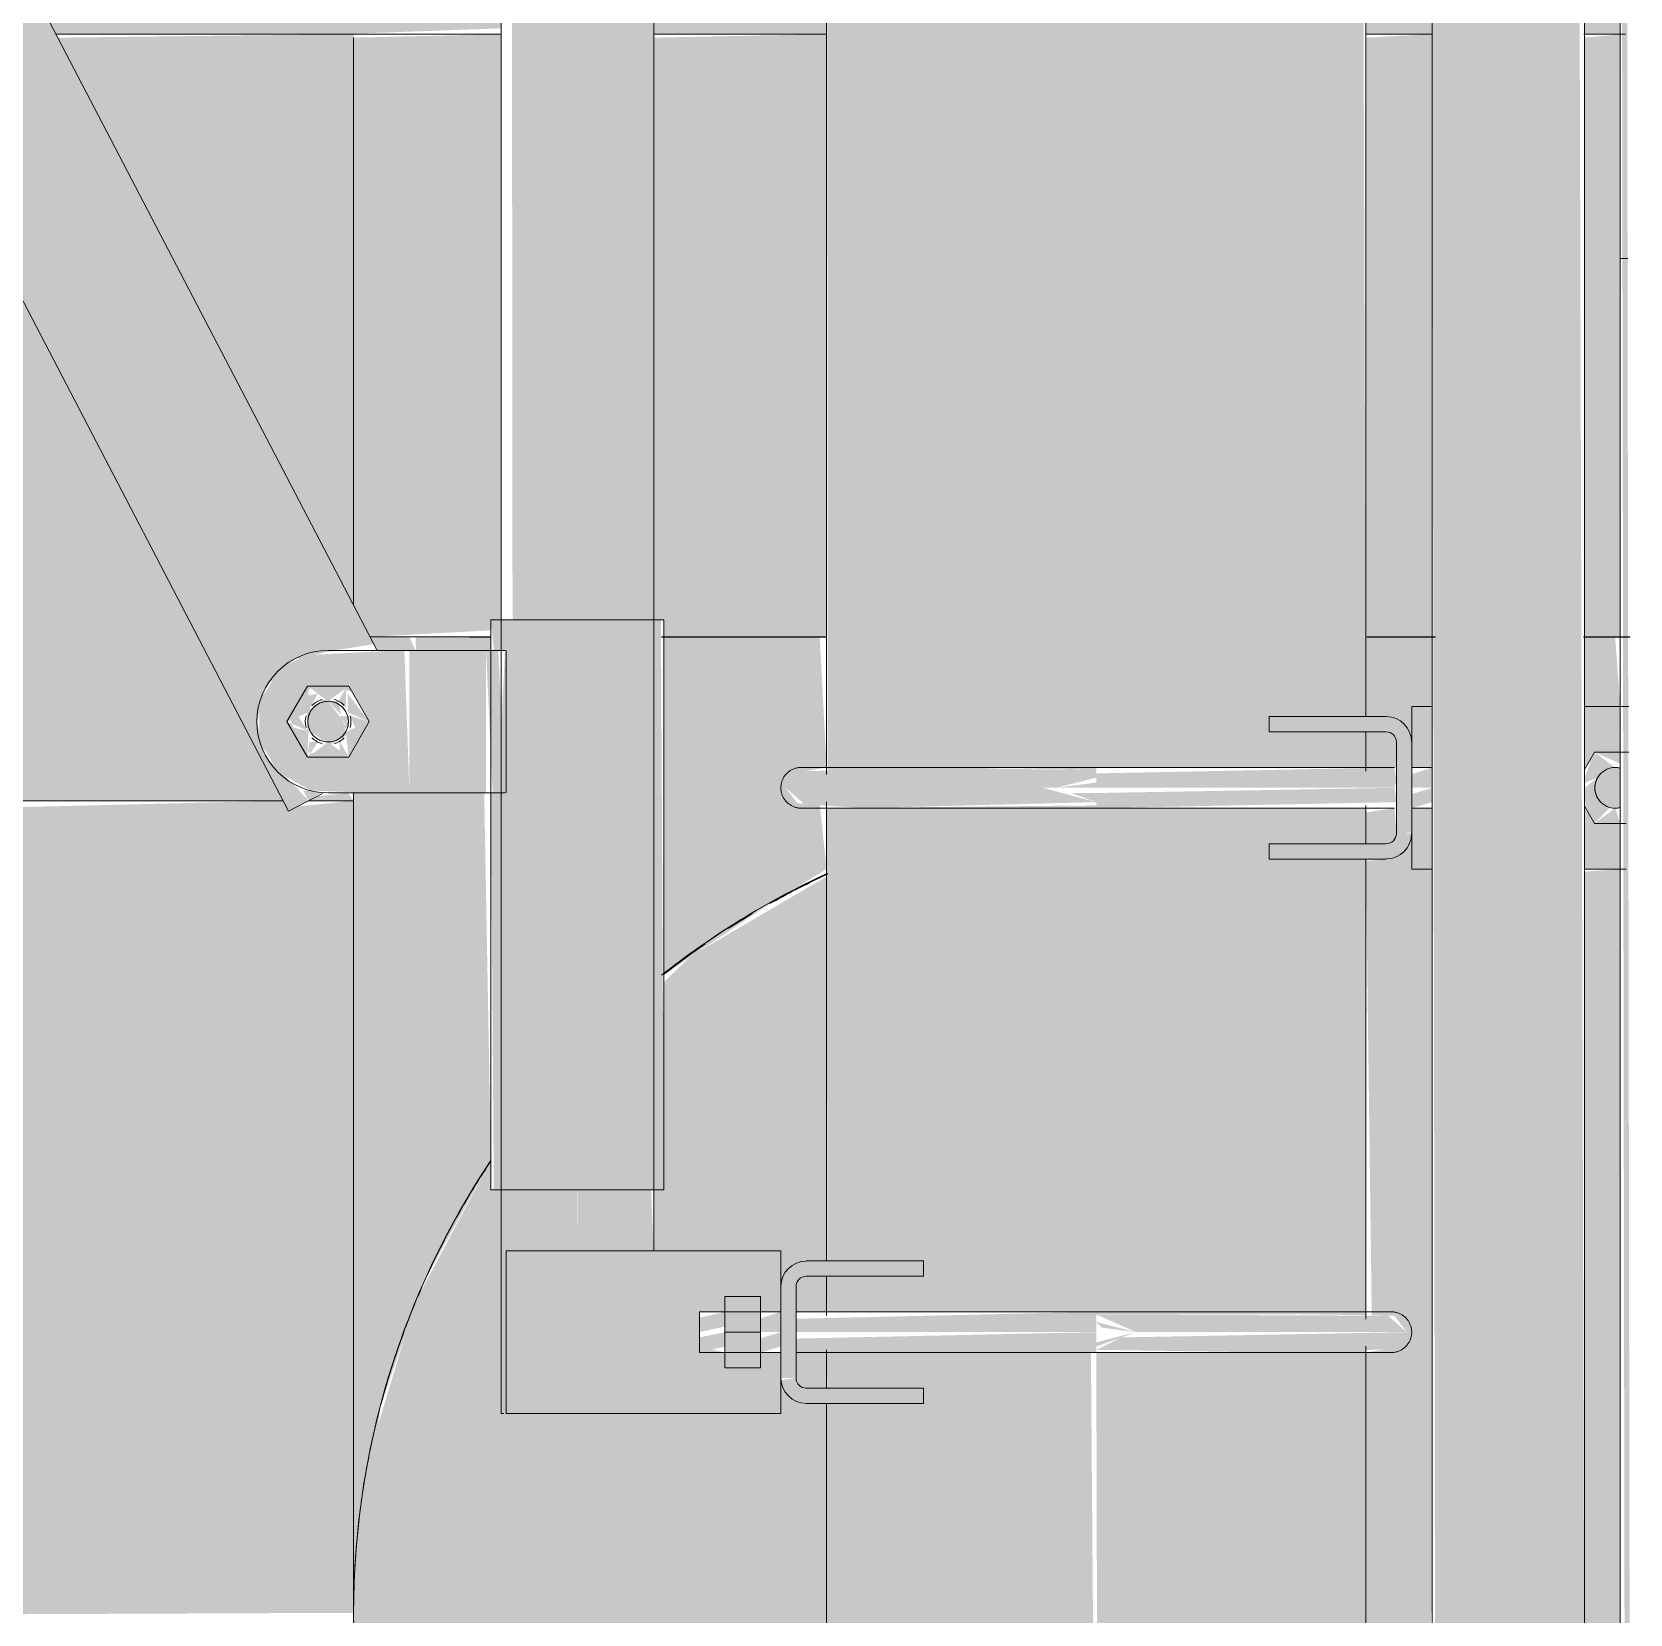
# Model space of a CAD drawing. Header units: inches. Extents: x -55396 to -733, y -290 to 853.
# Drawn here: x -25832.09 to -25812.46, y 125.54 to 144.97 of the extents above; entities that cross this region are included whole.
import ezdxf

# ---------------------------------------------------------------- set-up
doc = ezdxf.new("R2010")
doc.units = ezdxf.units.IN
doc.header["$MEASUREMENT"] = 0
for name, color, linetype, lineweight in [('I-WALL', 2, 'Continuous', 9), ('M-HVAC-DUCT', 70, 'Continuous', 9), ('M-HVAC-DUCT-ANNO', 70, 'Continuous', 9), ('Q-SPCQ', 91, 'Continuous', 9), ('S-BEAM', 12, 'Continuous', 9)]:
    doc.layers.add(name, color=color, linetype=linetype, lineweight=lineweight)

# ---------------------------------------------------------------- blocks, each defined once
blk = doc.blocks.new('Basketball_Backstop-Performance_Sports_Systems-3103-Ceiling_Hung - 27_-0_ to 27_-11 7_8_-V29-Section 13')
at = {"layer": 'Q-SPCQ'}
h = blk.add_hatch(color=256, dxfattribs=at)
h.paths.add_polyline_path([(-25828.938, 135.402), (-25828.694, 135.529), (-25828.89, 135.742), (-25829.21, 136.062), (-25829.328, 136.5), (-25829.21, 136.939), (-25828.855, 137.272), (-25828.38, 137.375), (-25827.891, 137.451), (-25906.14, 287.511), (-25906.17, 287.086), (-25906.413, 286.681), (-25906.845, 286.46), (-25907.251, 286.471), (-25907.667, 286.737), (-25907.86, 287.086), (-25907.971, 287.39), (-25908.083, 287.332), (-25828.968, 135.46)], flags=0)
h.paths.add_polyline_path([(-25828.694, 135.529), (-25828.531, 135.635), (-25828.76, 135.655), (-25828.707, 135.552)], flags=0)
h.paths.add_polyline_path([(-25828.453, 136.75), (-25828.211, 136.5), (-25828.261, 136.5), (-25828.448, 136.744)], flags=0)
h.paths.add_polyline_path([(-25828.417, 136.223), (-25828.231, 136.331), (-25828.328, 136.75), (-25828.526, 136.772), (-25828.71, 136.607), (-25828.71, 136.393), (-25828.424, 136.228)], flags=0)
h.paths.add_polyline_path([(-25828.517, 136.259), (-25828.652, 136.509), (-25828.517, 136.741), (-25828.254, 136.411), (-25828.453, 136.296)], flags=0)
h.paths.add_polyline_path([(-25907.265, 287.313), (-25907.015, 287.554), (-25907.015, 287.504), (-25907.259, 287.317)], flags=0)
h.paths.add_polyline_path([(-25907.015, 287.031), (-25906.816, 287.114), (-25906.739, 287.348), (-25906.846, 287.534), (-25907.265, 287.438), (-25907.287, 287.24), (-25907.123, 287.055), (-25907.088, 287.041)], flags=0)
h.paths.add_polyline_path([(-25906.951, 287.071), (-25907.214, 287.29), (-25906.936, 287.529), (-25906.816, 287.205), (-25906.942, 287.079)], flags=0)
h = blk.add_hatch(color=256, dxfattribs=at)
h.paths.add_polyline_path([(-25819.801, 116), (-25819.015, 116), (-25819.035, 119.783), (-25822.328, 119.75), (-25822.328, 116), (-25819.873, 116)], flags=0)
h.paths.add_polyline_path([(-25819.015, 120.217), (-25819.081, 128.75), (-25822.328, 128.75), (-25822.319, 128.312), (-25821.64, 128.312), (-25821.64, 128.125), (-25822.328, 128.125), (-25822.325, 120.204), (-25821.34, 120.233), (-25820.11, 120.242), (-25819.037, 120.217)], flags=0)
h.paths.add_polyline_path([(-25819.505, 120), (-25819.015, 120.125), (-25819.037, 120.207), (-25819.359, 120.065)], flags=0)
h.paths.add_polyline_path([(-25819.015, 119.823), (-25819.036, 119.938), (-25819.159, 119.875), (-25819.035, 119.83)], flags=0)
h.paths.add_polyline_path([(-25821.884, 129.25), (-25819.015, 129.25), (-25819.015, 135.471), (-25822.328, 135.438), (-25822.318, 129.875), (-25821.64, 129.875), (-25821.64, 129.687), (-25822.328, 129.687), (-25822.319, 129.25), (-25822.188, 129.25)], flags=0)
h.paths.add_polyline_path([(-25819.015, 135.904), (-25819.015, 152.543), (-25819.801, 152.543), (-25820.11, 161.788), (-25820.892, 161.753), (-25822.328, 161.75), (-25822.314, 135.891), (-25821.275, 135.925), (-25820.11, 135.929), (-25819.118, 135.906)], flags=0)
h.paths.add_polyline_path([(-25819.505, 135.687), (-25819.015, 135.812), (-25819.015, 135.904), (-25819.359, 135.752)], flags=0)
h.paths.add_polyline_path([(-25819.015, 135.511), (-25819.015, 135.623), (-25819.326, 135.623), (-25819.117, 135.547)], flags=0)
h.paths.add_polyline_path([(-25821.971, 162.187), (-25820.078, 162.248), (-25821.884, 224.125), (-25822.328, 224.125), (-25822.296, 162.203), (-25822.097, 162.193)], flags=0)
h.paths.add_polyline_path([(-25819.015, 187.186), (-25819.015, 224.75), (-25820.088, 224.75), (-25819.063, 188.847)], flags=0)
h.paths.add_polyline_path([(-25821.973, 224.312), (-25821.851, 224.312), (-25821.884, 224.75), (-25822.328, 224.75), (-25822.254, 224.312), (-25821.998, 224.312)], flags=0)
h.paths.add_polyline_path([(-25822.215, 225.25), (-25821.877, 225.25), (-25821.973, 225.687), (-25822.328, 225.687), (-25822.253, 225.25)], flags=0)
h.paths.add_polyline_path([(-25819.672, 225.25), (-25819.015, 225.25), (-25819.015, 281.375), (-25821.149, 281.375), (-25821.149, 280.937), (-25821.579, 280.918), (-25821.573, 276.734), (-25820.102, 225.25), (-25819.873, 225.25)], flags=0)
h.paths.add_polyline_path([(-25821.995, 225.875), (-25821.895, 225.875), (-25822.328, 241.022), (-25822.253, 225.875), (-25822.215, 225.875)], flags=0)
h = blk.add_hatch(color=256, dxfattribs=at)
h.paths.add_polyline_path([(-25815.703, 116), (-25815.703, 119.125), (-25816.39, 119.125), (-25816.39, 119.312), (-25815.703, 119.312), (-25815.703, 119.75), (-25819.015, 119.75), (-25819.015, 116), (-25815.816, 116)], flags=0)
h.paths.add_polyline_path([(-25816.147, 120.25), (-25815.703, 120.25), (-25815.703, 120.687), (-25816.39, 120.687), (-25816.39, 120.875), (-25815.703, 120.875), (-25815.703, 128.788), (-25817.107, 128.752), (-25819.015, 128.75), (-25818.993, 120.25), (-25816.659, 120.25)], flags=0)
h.paths.add_polyline_path([(-25819.015, 129.217), (-25816.524, 129.221), (-25815.703, 129.208), (-25815.703, 134.812), (-25816.39, 134.812), (-25816.39, 135), (-25815.703, 135), (-25815.703, 135.437), (-25819.015, 135.437), (-25819.015, 129.241)], flags=0)
h.paths.add_polyline_path([(-25818.525, 129), (-25819.015, 129.125), (-25818.948, 129.056)], flags=0)
h.paths.add_polyline_path([(-25819.015, 128.823), (-25818.525, 129), (-25819.015, 128.875)], flags=0)
h.paths.add_polyline_path([(-25818.158, 135.937), (-25815.703, 135.937), (-25815.703, 136.375), (-25816.39, 136.375), (-25816.39, 136.562), (-25815.703, 136.562), (-25815.785, 161.125), (-25816.39, 161.125), (-25816.39, 161.312), (-25815.703, 161.312), (-25815.784, 161.75), (-25818.289, 161.75), (-25818.282, 159.551), (-25818.307, 152.543), (-25819.015, 152.543), (-25819.015, 135.937), (-25818.912, 135.937)], flags=0)
h.paths.add_polyline_path([(-25816.147, 162.25), (-25815.703, 162.25), (-25815.784, 162.687), (-25816.39, 162.687), (-25816.39, 162.875), (-25815.703, 162.875), (-25815.741, 224.784), (-25817.107, 224.752), (-25819.015, 224.75), (-25819.015, 187.186), (-25818.282, 162.25), (-25816.39, 162.25)], flags=0)
h.paths.add_polyline_path([(-25819.015, 225.217), (-25816.325, 225.206), (-25815.703, 225.208), (-25815.703, 281.375), (-25819.015, 281.375), (-25819.015, 225.241)], flags=0)
h.paths.add_polyline_path([(-25818.525, 225), (-25819.015, 225.125), (-25819.015, 225.065)], flags=0)
h.paths.add_polyline_path([(-25819.015, 224.823), (-25818.525, 225), (-25819.015, 224.875)], flags=0)
h = blk.add_hatch(color=256, dxfattribs=at)
h.paths.add_polyline_path([(-25826.328, 128), (-25826.265, 128), (-25826.199, 130), (-25825.39, 130), (-25825.397, 130.75), (-25826.328, 130.75), (-25826.328, 130.256)], flags=0)
h.paths.add_polyline_path([(-25825.39, 137.75), (-25825.39, 224), (-25826.265, 224), (-25826.187, 137.75), (-25825.414, 137.75)], flags=0)
h = blk.add_hatch(color=256, dxfattribs=at)
h.paths.add_polyline_path([(-25825.39, 130), (-25824.453, 130), (-25824.485, 130.75), (-25825.39, 130.75), (-25825.39, 130.256)], flags=0)
h.paths.add_polyline_path([(-25825.39, 137.75), (-25824.453, 137.75), (-25824.487, 224), (-25825.39, 224), (-25825.39, 140.021)], flags=0)
h = blk.add_hatch(color=256, dxfattribs=at)
h.paths.add_polyline_path([(-25813.953, 123.063), (-25813.953, 147.188), (-25814.89, 147.188), (-25814.85, 123.063), (-25813.975, 123.063)], flags=0)
h.paths.add_polyline_path([(-25814.858, 164.313), (-25814.89, 164.313), (-25814.877, 161.993)], flags=0)
h.paths.add_polyline_path([(-25813.953, 160.188), (-25813.953, 164.313), (-25814.858, 164.313), (-25814.858, 160.188), (-25814.173, 160.188)], flags=0)
h = blk.add_hatch(color=256, dxfattribs=at)
h.paths.add_polyline_path([(-25813.953, 123.063), (-25813.015, 123.063), (-25813.082, 147.188), (-25813.953, 147.188), (-25813.953, 125.373)], flags=0)
h.paths.add_polyline_path([(-25813.953, 160.188), (-25813.015, 160.188), (-25813.047, 164.313), (-25813.953, 164.313), (-25813.953, 160.772)], flags=0)
for points in [[(-25812.453, 118.688), (-25812.515, 160.188), (-25812.578, 160.188), (-25812.515, 118.688), (-25812.485, 118.688)], [(-25825.39, 130.75), (-25825.39, 137.75), (-25826.453, 137.75), (-25826.417, 137.375), (-25826.28, 137.375), (-25826.362, 135.625), (-25826.453, 135.625), (-25826.417, 130.75), (-25825.665, 130.75)], [(-25825.39, 130.75), (-25824.328, 130.75), (-25824.364, 137.75), (-25825.39, 137.75), (-25825.39, 132.697)], [(-25827.581, 135.625), (-25827.453, 135.625), (-25827.516, 137.375), (-25827.581, 137.375)], [(-25826.512, 135.625), (-25826.512, 137.375), (-25827.453, 137.375), (-25827.453, 135.625)], [(-25826.362, 135.625), (-25826.28, 135.625), (-25826.362, 137.375), (-25826.512, 137.375), (-25826.431, 135.625)], [(-25812.578, 135.446), (-25812.578, 135.929), (-25812.705, 135.929), (-25812.857, 135.812), (-25812.857, 135.562), (-25812.705, 135.446)], [(-25821.886, 135.438), (-25819.015, 135.511), (-25819.672, 135.687), (-25822.831, 135.687), (-25822.601, 135.485), (-25821.939, 135.442)], [(-25823.89, 128), (-25822.89, 128), (-25822.89, 128.75), (-25823.14, 128.75), (-25823.14, 128.562), (-25823.578, 128.562), (-25823.578, 128.75), (-25823.89, 128.823), (-25823.89, 129.25), (-25823.578, 129.25), (-25823.578, 129.437), (-25823.14, 129.437), (-25823.14, 129.25), (-25822.89, 129.25), (-25822.89, 130), (-25826.265, 130), (-25826.265, 128), (-25823.992, 128)], [(-25823.578, 129), (-25823.14, 129), (-25823.14, 129.437), (-25823.578, 129.437)], [(-25815.352, 129), (-25815.199, 129), (-25815.429, 129.202), (-25819.015, 129.217), (-25818.525, 129), (-25815.429, 129)], [(-25823.14, 128.562), (-25823.14, 129), (-25823.578, 129), (-25823.578, 128.562)], [(-25816.145, 128.75), (-25815.352, 128.799), (-25815.199, 129), (-25818.705, 128.935), (-25819.015, 128.783), (-25816.908, 128.751)]]:
    blk.add_hatch(color=256, dxfattribs=at).paths.add_polyline_path(points, flags=0)
h = blk.add_hatch(color=256, dxfattribs=at)
h.paths.add_polyline_path([(-25827.581, 135.625), (-25827.581, 137.375), (-25828.749, 137.316), (-25829.071, 137.119), (-25829.298, 136.726), (-25829.298, 136.274), (-25829.071, 135.881), (-25828.669, 135.654), (-25827.948, 135.625)], flags=0)
h.paths.add_polyline_path([(-25828.705, 136.062), (-25828.578, 136.25), (-25828.684, 136.25), (-25828.692, 136.179)], flags=0)
h.paths.add_polyline_path([(-25827.948, 136.5), (-25828.181, 136.573), (-25828.121, 136.425)], flags=0)
h.paths.add_polyline_path([(-25828.2, 136.062), (-25828.309, 136.259), (-25828.312, 136.146), (-25828.236, 136.089)], flags=0)
h.paths.add_polyline_path([(-25828.453, 136.062), (-25828.747, 136.136), (-25828.93, 136.548), (-25828.65, 136.937), (-25828.163, 136.873), (-25827.948, 136.5), (-25828.236, 136.062), (-25828.4, 136.062)], flags=0)
h.paths.add_polyline_path([(-25828.71, 136.393), (-25828.815, 136.562), (-25828.958, 136.5), (-25828.765, 136.416)], flags=0)
h.paths.add_polyline_path([(-25828.674, 136.669), (-25828.58, 136.845), (-25828.692, 136.821), (-25828.679, 136.711)], flags=0)
h.paths.add_polyline_path([(-25828.231, 136.669), (-25828.236, 136.911), (-25828.328, 136.75), (-25828.236, 136.676)], flags=0)
h = blk.add_hatch(color=256, dxfattribs=at)
h.paths.add_polyline_path([(-25828.2, 136.062), (-25827.948, 136.5), (-25828.236, 136.375), (-25828.211, 136.159)], flags=0)
h.paths.add_polyline_path([(-25828.2, 136.062), (-25828.453, 136.25), (-25828.705, 136.062), (-25828.312, 136.062)], flags=0)
h.paths.add_polyline_path([(-25828.705, 136.062), (-25828.694, 136.386), (-25828.921, 136.435), (-25828.818, 136.259)], flags=0)
h.paths.add_polyline_path([(-25828.2, 136.937), (-25828.705, 136.937), (-25828.453, 136.75), (-25828.312, 136.854)], flags=0)
h.paths.add_polyline_path([(-25827.948, 136.5), (-25828.211, 136.841), (-25828.211, 136.614)], flags=0)
h.paths.add_polyline_path([(-25828.958, 136.5), (-25828.669, 136.625), (-25828.705, 136.937)], flags=0)
h = blk.add_hatch(color=256, dxfattribs=at)
h.paths.add_polyline_path([(-25828.211, 136.435), (-25828.211, 136.565), (-25828.312, 136.567)], flags=0)
h.paths.add_polyline_path([(-25828.517, 136.259), (-25828.211, 136.435), (-25828.517, 136.741), (-25828.694, 136.435)], flags=0)
h = blk.add_hatch(color=256, dxfattribs=at)
h.paths.add_polyline_path([(-25815.14, 134.687), (-25814.89, 134.687), (-25814.89, 135.437), (-25815.14, 135.437), (-25815.14, 135.125)], flags=0)
h.paths.add_polyline_path([(-25812.857, 135.562), (-25812.857, 135.812), (-25813.015, 135.687), (-25813.015, 135.631)], flags=0)
h.paths.add_polyline_path([(-25812.893, 135.25), (-25812.705, 135.446), (-25812.857, 135.562), (-25812.871, 135.437)], flags=0)
h.paths.add_polyline_path([(-25812.578, 134.687), (-25812.578, 135.25), (-25812.893, 135.25), (-25813.015, 135.437), (-25813.015, 134.687)], flags=0)
h.paths.add_polyline_path([(-25812.857, 135.812), (-25812.64, 135.937), (-25812.893, 136.125), (-25812.87, 135.929)], flags=0)
h.paths.add_polyline_path([(-25813.015, 135.913), (-25812.857, 136.125), (-25812.578, 136.125), (-25812.578, 136.687), (-25813.015, 136.687), (-25813.015, 135.937)], flags=0)
h.paths.add_polyline_path([(-25815.14, 135.937), (-25814.89, 135.937), (-25814.89, 136.687), (-25815.14, 136.687), (-25815.14, 136.125)], flags=0)
h = blk.add_hatch(color=256, dxfattribs=at)
h.paths.add_polyline_path([(-25815.453, 134.812), (-25815.453, 135), (-25816.39, 135), (-25816.39, 134.812)], flags=0)
h.paths.add_polyline_path([(-25815.328, 135.125), (-25815.14, 135.138), (-25815.14, 136.25), (-25815.328, 136.25), (-25815.328, 135.138)], flags=0)
h.paths.add_polyline_path([(-25815.453, 136.375), (-25815.453, 136.562), (-25816.39, 136.562), (-25816.39, 136.375)], flags=0)
h = blk.add_hatch(color=256, dxfattribs=at)
h.paths.add_polyline_path([(-25812.893, 135.25), (-25812.578, 135.25), (-25812.64, 135.437)], flags=0)
h.paths.add_polyline_path([(-25812.893, 135.25), (-25812.857, 135.562), (-25813.015, 135.631), (-25813.006, 135.446)], flags=0)
h.paths.add_polyline_path([(-25812.893, 136.125), (-25812.578, 135.984), (-25812.578, 136.125)], flags=0)
h.paths.add_polyline_path([(-25813.015, 135.744), (-25812.857, 135.812), (-25812.893, 136.125), (-25813.015, 135.812)], flags=0)
h = blk.add_hatch(color=256, dxfattribs=at)
h.paths.add_polyline_path([(-25819.015, 135.687), (-25819.015, 135.752), (-25819.505, 135.687)], flags=0)
h.paths.add_polyline_path([(-25819.505, 135.687), (-25819.015, 135.904), (-25821.123, 135.936), (-25822.678, 135.888), (-25822.831, 135.687), (-25819.672, 135.687)], flags=0)
h = blk.add_hatch(color=256, dxfattribs=at)
h.paths.add_polyline_path([(-25814.89, 135.687), (-25814.89, 135.937), (-25815.14, 135.854), (-25815.14, 135.687)], flags=0)
h.paths.add_polyline_path([(-25815.352, 135.687), (-25815.328, 135.767), (-25815.352, 135.937), (-25819.015, 135.864), (-25819.015, 135.687)], flags=0)
h = blk.add_hatch(color=256, dxfattribs=at)
h.paths.add_polyline_path([(-25819.015, 135.437), (-25815.328, 135.511), (-25815.352, 135.687), (-25819.015, 135.623), (-25819.015, 135.446)], flags=0)
h.paths.add_polyline_path([(-25815.14, 135.437), (-25814.89, 135.511), (-25814.89, 135.687), (-25815.14, 135.61), (-25815.14, 135.444)], flags=0)
h = blk.add_hatch(color=256, dxfattribs=at)
h.paths.add_polyline_path([(-25821.64, 128.125), (-25821.64, 128.312), (-25822.578, 128.312), (-25822.578, 128.125)], flags=0)
h.paths.add_polyline_path([(-25822.89, 128.437), (-25822.703, 128.437), (-25822.703, 129.562), (-25822.89, 129.562)], flags=0)
h.paths.add_polyline_path([(-25821.64, 129.687), (-25821.64, 129.875), (-25822.578, 129.875), (-25822.578, 129.687)], flags=0)
h = blk.add_hatch(color=256, dxfattribs=at)
h.paths.add_polyline_path([(-25822.89, 129), (-25822.89, 129.25), (-25823.14, 129.169), (-25823.14, 129)], flags=0)
h.paths.add_polyline_path([(-25823.89, 129), (-25823.578, 129.069), (-25823.578, 129.25), (-25823.89, 129.177), (-25823.89, 129.065)], flags=0)
h.paths.add_polyline_path([(-25819.015, 129), (-25819.015, 129.25), (-25822.703, 129.164), (-25822.703, 129), (-25819.672, 129)], flags=0)
h = blk.add_hatch(color=256, dxfattribs=at)
h.paths.add_polyline_path([(-25819.015, 128.75), (-25819.015, 129), (-25822.703, 128.921), (-25822.703, 128.75), (-25819.672, 128.75)], flags=0)
h.paths.add_polyline_path([(-25823.89, 128.75), (-25823.578, 128.823), (-25823.578, 129), (-25823.89, 128.935), (-25823.89, 128.759)], flags=0)
h.paths.add_polyline_path([(-25823.14, 128.75), (-25822.89, 128.823), (-25822.89, 129), (-25823.14, 128.926), (-25823.14, 128.757)], flags=0)
for p, q in [((-25827.851, 137.375), (-25906.14, 287.662)), ((-25908.083, 287.332), (-25828.938, 135.402)), ((-25826.328, 226), (-25826.328, 128)), ((-25824.453, 130), (-25824.453, 224)), ((-25814.89, 164.313), (-25814.89, 118.813)), ((-25822.328, 161.828), (-25822.328, 135.849)), ((-25815.703, 136.562), (-25815.703, 161.125)), ((-25812.578, 160.188), (-25812.578, 123.063)), ((-25813.015, 118.813), (-25813.015, 147.188)), ((-25812.485, 142.188), (-25812.578, 142.188)), ((-25826.453, 137.75), (-25826.453, 130.75)), ((-25826.453, 137.75), (-25825.39, 137.75)), ((-25825.39, 137.75), (-25824.328, 137.75)), ((-25824.328, 130.75), (-25824.328, 137.75)), ((-25828.453, 137.375), (-25827.581, 137.375)), ((-25827.581, 137.375), (-25827.453, 137.375)), ((-25827.453, 137.375), (-25826.512, 137.375)), ((-25826.512, 137.375), (-25826.276, 137.375)), ((-25826.265, 135.625), (-25826.265, 137.375)), ((-25828.705, 136.937), (-25828.958, 136.5)), ((-25828.2, 136.937), (-25828.705, 136.937)), ((-25827.948, 136.5), (-25828.2, 136.937)), ((-25815.14, 136.25), (-25815.14, 136.687)), ((-25815.14, 136.687), (-25814.89, 136.687)), ((-25813.015, 136.687), (-25812.471, 136.687)), ((-25828.958, 136.5), (-25828.705, 136.062)), ((-25828.2, 136.062), (-25827.948, 136.5)), ((-25816.89, 136.562), (-25816.89, 136.375)), ((-25816.775, 136.562), (-25816.89, 136.562)), ((-25816.89, 136.562), (-25816.39, 136.562)), ((-25816.89, 136.562), (-25816.89, 136.375)), ((-25816.383, 136.562), (-25816.504, 136.562)), ((-25815.453, 136.562), (-25816.39, 136.562)), ((-25816.39, 136.375), (-25816.89, 136.375)), ((-25816.89, 136.375), (-25816.775, 136.375)), ((-25816.504, 136.375), (-25816.383, 136.375)), ((-25816.39, 136.375), (-25815.453, 136.375)), ((-25815.703, 135.891), (-25815.703, 136.375)), ((-25815.328, 136.25), (-25815.328, 135.125)), ((-25815.14, 135.125), (-25815.14, 136.25)), ((-25812.893, 136.125), (-25813.015, 135.913)), ((-25812.471, 136.125), (-25812.893, 136.125)), ((-25828.705, 136.062), (-25828.2, 136.062)), ((-25815.352, 135.937), (-25819.015, 135.937)), ((-25814.89, 135.937), (-25815.14, 135.937)), ((-25828.522, 135.618), (-25828.938, 135.402)), ((-25827.581, 135.625), (-25828.453, 135.625)), ((-25827.453, 135.625), (-25827.581, 135.625)), ((-25826.512, 135.625), (-25827.453, 135.625)), ((-25826.276, 135.625), (-25826.512, 135.625)), ((-25822.328, 135.515), (-25822.328, 129.875)), ((-25819.015, 135.437), (-25815.352, 135.437)), ((-25815.703, 135), (-25815.703, 135.471)), ((-25815.14, 135.437), (-25814.89, 135.437)), ((-25813.015, 135.462), (-25812.893, 135.25)), ((-25815.14, 134.687), (-25815.14, 135.125)), ((-25812.893, 135.25), (-25812.503, 135.25)), ((-25816.89, 135), (-25816.89, 134.812)), ((-25816.775, 135), (-25816.89, 135)), ((-25816.89, 135), (-25816.39, 135)), ((-25816.89, 135), (-25816.89, 134.812)), ((-25816.383, 135), (-25816.504, 135)), ((-25816.39, 135), (-25815.453, 135)), ((-25816.39, 134.812), (-25816.89, 134.812)), ((-25816.89, 134.812), (-25816.775, 134.812)), ((-25816.504, 134.812), (-25816.383, 134.812)), ((-25815.453, 134.812), (-25816.39, 134.812)), ((-25815.703, 129.161), (-25815.703, 134.812)), ((-25815.14, 134.687), (-25814.89, 134.687)), ((-25813.015, 134.687), (-25812.504, 134.687)), ((-25825.39, 130.75), (-25826.453, 130.75)), ((-25824.328, 130.75), (-25825.39, 130.75)), ((-25826.265, 128), (-25826.265, 130)), ((-25826.265, 130), (-25822.89, 130)), ((-25822.89, 130), (-25822.89, 129.562)), ((-25821.64, 129.875), (-25822.578, 129.875)), ((-25821.527, 129.875), (-25821.648, 129.875)), ((-25821.64, 129.875), (-25821.14, 129.875)), ((-25821.14, 129.875), (-25821.256, 129.875)), ((-25821.14, 129.687), (-25821.14, 129.875)), ((-25821.14, 129.687), (-25821.14, 129.875)), ((-25822.578, 129.687), (-25821.64, 129.687)), ((-25822.328, 129.687), (-25822.328, 129.204)), ((-25821.648, 129.687), (-25821.527, 129.687)), ((-25821.14, 129.687), (-25821.64, 129.687)), ((-25821.256, 129.687), (-25821.14, 129.687)), ((-25823.578, 129), (-25823.578, 129.437)), ((-25823.578, 129.437), (-25823.14, 129.437)), ((-25823.14, 129.437), (-25823.14, 129)), ((-25822.89, 129.562), (-25822.89, 128.437)), ((-25822.703, 128.437), (-25822.703, 129.562)), ((-25822.89, 129.25), (-25823.89, 129.25)), ((-25823.89, 129), (-25823.89, 129.25)), ((-25819.015, 129.25), (-25822.703, 129.25)), ((-25823.89, 128.75), (-25823.89, 129)), ((-25823.578, 128.562), (-25823.578, 129)), ((-25823.14, 129), (-25823.578, 129)), ((-25823.14, 129), (-25823.14, 128.562)), ((-25815.703, 120.875), (-25815.703, 128.828)), ((-25823.89, 128.75), (-25822.89, 128.75)), ((-25822.703, 128.75), (-25819.015, 128.75)), ((-25822.328, 128.783), (-25822.328, 128.312)), ((-25823.578, 128.562), (-25823.14, 128.562)), ((-25822.89, 128.437), (-25822.89, 128)), ((-25822.578, 128.312), (-25821.64, 128.312)), ((-25821.527, 128.312), (-25821.648, 128.312)), ((-25821.64, 128.312), (-25821.14, 128.312)), ((-25821.14, 128.312), (-25821.256, 128.312)), ((-25821.14, 128.125), (-25821.14, 128.312)), ((-25821.14, 128.125), (-25821.14, 128.312)), ((-25821.64, 128.125), (-25822.578, 128.125)), ((-25822.328, 128.125), (-25822.328, 120.161)), ((-25821.648, 128.125), (-25821.527, 128.125)), ((-25821.14, 128.125), (-25821.64, 128.125)), ((-25821.256, 128.125), (-25821.14, 128.125)), ((-25826.296, 128), (-25826.328, 128)), ((-25822.89, 128), (-25826.265, 128))]:
    blk.add_line(p, q, dxfattribs=at)
at = {"layer": 'Q-SPCQ', "flags": 128}
for points in [[(-25822.89, 135.687), (-25822.89, 135.697), (-25822.889, 135.707), (-25822.888, 135.717), (-25822.887, 135.727), (-25822.885, 135.737), (-25822.883, 135.747), (-25822.88, 135.757), (-25822.878, 135.766), (-25822.874, 135.776), (-25822.87, 135.785), (-25822.866, 135.794), (-25822.862, 135.803), (-25822.857, 135.812), (-25822.852, 135.82), (-25822.847, 135.829), (-25822.841, 135.837), (-25822.835, 135.845), (-25822.828, 135.852), (-25822.821, 135.86), (-25822.814, 135.867), (-25822.807, 135.874), (-25822.8, 135.88), (-25822.792, 135.886), (-25822.784, 135.892), (-25822.775, 135.898), (-25822.767, 135.903), (-25822.758, 135.908), (-25822.749, 135.913), (-25822.74, 135.917), (-25822.731, 135.921), (-25822.721, 135.924), (-25822.712, 135.927), (-25822.702, 135.93), (-25822.693, 135.932), (-25822.683, 135.934), (-25822.673, 135.935), (-25822.663, 135.936), (-25822.653, 135.937), (-25822.643, 135.937), (-25822.64, 135.937)], [(-25819.015, 135.937), (-25819.16, 135.937), (-25819.305, 135.937), (-25819.449, 135.937), (-25819.593, 135.937), (-25819.735, 135.937), (-25819.877, 135.937), (-25820.017, 135.937), (-25820.156, 135.937), (-25820.292, 135.937), (-25820.427, 135.937), (-25820.559, 135.937), (-25820.689, 135.937), (-25820.816, 135.937), (-25820.941, 135.937), (-25821.062, 135.937), (-25821.18, 135.937), (-25821.295, 135.937), (-25821.405, 135.937), (-25821.513, 135.937), (-25821.616, 135.937), (-25821.715, 135.937), (-25821.809, 135.937), (-25821.899, 135.937), (-25821.985, 135.937), (-25822.066, 135.937), (-25822.141, 135.937), (-25822.212, 135.937), (-25822.278, 135.937), (-25822.339, 135.937), (-25822.394, 135.937), (-25822.444, 135.937), (-25822.488, 135.937), (-25822.527, 135.937), (-25822.56, 135.937), (-25822.587, 135.937), (-25822.609, 135.937), (-25822.625, 135.937), (-25822.636, 135.937), (-25822.64, 135.937), (-25822.64, 135.937)], [(-25822.64, 135.937), (-25822.637, 135.937), (-25822.629, 135.937), (-25822.614, 135.937), (-25822.594, 135.937), (-25822.568, 135.937), (-25822.536, 135.937), (-25822.499, 135.937), (-25822.456, 135.937), (-25822.408, 135.937), (-25822.354, 135.937)], [(-25822.64, 135.437), (-25822.65, 135.438), (-25822.66, 135.438), (-25822.67, 135.439), (-25822.68, 135.441), (-25822.69, 135.442), (-25822.7, 135.445), (-25822.709, 135.447), (-25822.719, 135.45), (-25822.728, 135.454), (-25822.738, 135.457), (-25822.747, 135.461), (-25822.756, 135.466), (-25822.764, 135.471), (-25822.773, 135.476), (-25822.781, 135.481), (-25822.79, 135.487), (-25822.797, 135.493), (-25822.805, 135.5), (-25822.812, 135.506), (-25822.82, 135.513), (-25822.826, 135.521), (-25822.833, 135.528), (-25822.839, 135.536), (-25822.845, 135.544), (-25822.851, 135.552), (-25822.856, 135.561), (-25822.861, 135.57), (-25822.865, 135.579), (-25822.869, 135.588), (-25822.873, 135.597), (-25822.877, 135.606), (-25822.88, 135.616), (-25822.882, 135.625), (-25822.885, 135.635), (-25822.887, 135.645), (-25822.888, 135.655), (-25822.889, 135.665), (-25822.89, 135.675), (-25822.89, 135.685), (-25822.89, 135.687)], [(-25822.339, 135.437), (-25822.394, 135.437), (-25822.444, 135.437), (-25822.488, 135.437), (-25822.527, 135.437), (-25822.56, 135.437), (-25822.587, 135.437), (-25822.609, 135.437), (-25822.625, 135.437), (-25822.636, 135.437), (-25822.64, 135.437), (-25822.64, 135.437)], [(-25822.64, 135.437), (-25822.637, 135.437), (-25822.629, 135.437), (-25822.614, 135.437), (-25822.594, 135.437), (-25822.568, 135.437), (-25822.536, 135.437), (-25822.499, 135.437), (-25822.456, 135.437), (-25822.408, 135.437), (-25822.354, 135.437), (-25822.295, 135.437), (-25822.231, 135.437), (-25822.161, 135.437), (-25822.087, 135.437), (-25822.007, 135.437), (-25821.923, 135.437), (-25821.834, 135.437), (-25821.741, 135.437), (-25821.643, 135.437), (-25821.541, 135.437), (-25821.435, 135.437), (-25821.325, 135.437), (-25821.211, 135.437), (-25821.094, 135.437), (-25820.974, 135.437), (-25820.85, 135.437), (-25820.724, 135.437), (-25820.595, 135.437), (-25820.463, 135.437), (-25820.329, 135.437), (-25820.193, 135.437), (-25820.055, 135.437), (-25819.915, 135.437), (-25819.774, 135.437), (-25819.631, 135.437), (-25819.488, 135.437), (-25819.344, 135.437), (-25819.199, 135.437), (-25819.054, 135.437), (-25819.015, 135.437)], [(-25815.39, 129.25), (-25815.393, 129.25), (-25815.402, 129.25), (-25815.416, 129.25), (-25815.437, 129.25), (-25815.462, 129.25), (-25815.494, 129.25), (-25815.531, 129.25), (-25815.574, 129.25), (-25815.623, 129.25), (-25815.676, 129.25), (-25815.736, 129.25), (-25815.8, 129.25), (-25815.869, 129.25), (-25815.944, 129.25), (-25816.023, 129.25), (-25816.108, 129.25), (-25816.197, 129.25), (-25816.29, 129.25), (-25816.388, 129.25), (-25816.49, 129.25), (-25816.596, 129.25), (-25816.706, 129.25), (-25816.819, 129.25), (-25816.936, 129.25), (-25817.057, 129.25), (-25817.18, 129.25), (-25817.307, 129.25), (-25817.436, 129.25), (-25817.568, 129.25), (-25817.702, 129.25), (-25817.838, 129.25), (-25817.976, 129.25), (-25818.116, 129.25), (-25818.257, 129.25), (-25818.399, 129.25), (-25818.542, 129.25), (-25818.687, 129.25), (-25818.831, 129.25), (-25818.976, 129.25), (-25819.015, 129.25)], [(-25815.692, 129.25), (-25815.637, 129.25), (-25815.587, 129.25), (-25815.542, 129.25), (-25815.504, 129.25), (-25815.47, 129.25), (-25815.443, 129.25), (-25815.421, 129.25), (-25815.405, 129.25), (-25815.395, 129.25), (-25815.39, 129.25), (-25815.39, 129.25)], [(-25815.39, 129.25), (-25815.38, 129.25), (-25815.37, 129.249), (-25815.36, 129.248), (-25815.35, 129.247), (-25815.341, 129.245), (-25815.331, 129.243), (-25815.321, 129.24), (-25815.312, 129.237), (-25815.302, 129.234), (-25815.293, 129.23), (-25815.284, 129.226), (-25815.275, 129.222), (-25815.266, 129.217), (-25815.257, 129.212), (-25815.249, 129.206), (-25815.241, 129.201), (-25815.233, 129.194), (-25815.225, 129.188), (-25815.218, 129.181), (-25815.211, 129.174), (-25815.204, 129.167), (-25815.198, 129.159), (-25815.191, 129.151), (-25815.185, 129.143), (-25815.18, 129.135), (-25815.175, 129.127), (-25815.17, 129.118), (-25815.165, 129.109), (-25815.161, 129.1), (-25815.157, 129.091), (-25815.154, 129.081), (-25815.151, 129.072), (-25815.148, 129.062), (-25815.146, 129.052), (-25815.144, 129.042), (-25815.142, 129.033), (-25815.141, 129.023), (-25815.141, 129.013), (-25815.14, 129.003), (-25815.14, 129)], [(-25815.14, 129), (-25815.14, 128.99), (-25815.141, 128.98), (-25815.142, 128.97), (-25815.143, 128.96), (-25815.145, 128.95), (-25815.147, 128.941), (-25815.15, 128.931), (-25815.153, 128.921), (-25815.156, 128.912), (-25815.16, 128.903), (-25815.164, 128.894), (-25815.168, 128.885), (-25815.173, 128.876), (-25815.178, 128.867), (-25815.184, 128.859), (-25815.19, 128.851), (-25815.196, 128.843), (-25815.202, 128.835), (-25815.209, 128.828), (-25815.216, 128.821), (-25815.223, 128.814), (-25815.231, 128.807), (-25815.239, 128.801), (-25815.247, 128.795), (-25815.255, 128.79), (-25815.264, 128.784), (-25815.272, 128.78), (-25815.281, 128.775), (-25815.29, 128.771), (-25815.3, 128.767), (-25815.309, 128.764), (-25815.319, 128.76), (-25815.328, 128.758), (-25815.338, 128.756), (-25815.348, 128.754), (-25815.358, 128.752), (-25815.368, 128.751), (-25815.378, 128.75), (-25815.388, 128.75), (-25815.39, 128.75)], [(-25819.015, 128.75), (-25818.87, 128.75), (-25818.726, 128.75), (-25818.581, 128.75), (-25818.438, 128.75), (-25818.295, 128.75), (-25818.154, 128.75), (-25818.013, 128.75), (-25817.875, 128.75), (-25817.738, 128.75), (-25817.604, 128.75), (-25817.471, 128.75), (-25817.341, 128.75), (-25817.214, 128.75), (-25817.09, 128.75), (-25816.968, 128.75), (-25816.85, 128.75), (-25816.736, 128.75), (-25816.625, 128.75), (-25816.518, 128.75), (-25816.415, 128.75), (-25816.316, 128.75), (-25816.221, 128.75), (-25816.131, 128.75), (-25816.046, 128.75), (-25815.965, 128.75), (-25815.889, 128.75), (-25815.818, 128.75), (-25815.752, 128.75), (-25815.692, 128.75), (-25815.637, 128.75), (-25815.587, 128.75), (-25815.542, 128.75), (-25815.504, 128.75), (-25815.47, 128.75), (-25815.443, 128.75), (-25815.421, 128.75), (-25815.405, 128.75), (-25815.395, 128.75), (-25815.39, 128.75), (-25815.39, 128.75)], [(-25815.39, 128.75), (-25815.393, 128.75), (-25815.402, 128.75), (-25815.416, 128.75), (-25815.437, 128.75), (-25815.462, 128.75), (-25815.494, 128.75), (-25815.531, 128.75), (-25815.574, 128.75), (-25815.623, 128.75), (-25815.676, 128.75)]]:
    blk.add_lwpolyline(points, dxfattribs=at)
at = {"layer": 'Q-SPCQ'}
for centre, radius, start, end in [((-25828.453, 136.5), 0.875, 90, 270), ((-25828.453, 136.5), 0.25, 90, 270), ((-25828.453, 136.5), 0.25, 120, 195), ((-25828.453, 136.5), 0.281, 105, 135), ((-25828.453, 136.5), 0.25, 90, 105), ((-25828.453, 136.5), 0.25, 270, 90), ((-25828.453, 136.5), 0.25, 30, 75), ((-25828.453, 136.5), 0.281, 60, 75), ((-25828.453, 136.5), 0.281, 45, 59.9892), ((-25828.453, 136.5), 0.281, 165, 195), ((-25828.453, 136.5), 0.25, 345, 15), ((-25828.453, 136.5), 0.281, 345, 15), ((-25815.453, 136.25), 0.312, 0, 90), ((-25828.453, 136.5), 0.281, 225, 255), ((-25828.453, 136.5), 0.25, 270, 330), ((-25828.453, 136.5), 0.281, 300.0108, 315), ((-25815.453, 136.25), 0.125, 0, 90), ((-25828.453, 136.5), 0.25, 255, 270), ((-25828.453, 136.5), 0.281, 285, 300), ((-25812.64, 135.687), 0.25, 75, 180), ((-25812.64, 135.687), 0.25, 75, 105), ((-25812.64, 135.687), 0.25, 150, 180), ((-25812.64, 135.687), 0.25, 180, 285), ((-25812.64, 135.687), 0.25, 180, 210), ((-25812.64, 135.687), 0.25, 255, 285), ((-25815.453, 135.125), 0.312, 270, 0), ((-25815.453, 135.125), 0.125, 270, 0), ((-25822.578, 129.562), 0.312, 90, 180), ((-25822.578, 129.562), 0.125, 90, 180), ((-25822.578, 128.437), 0.312, 180, 270), ((-25822.578, 128.437), 0.125, 180, 270)]:
    blk.add_arc(centre, radius, start, end, dxfattribs=at)
blk = doc.blocks.new('Round Elbow - 1_5 D-928390-Section 13')
at = {"layer": 'M-HVAC-DUCT'}
h = blk.add_hatch(color=256, dxfattribs=at)
h.paths.add_polyline_path([(-25788.14, 125.551), (-25788.14, 135.55), (-25805.39, 135.534), (-25805.39, 125.552), (-25792.321, 125.551)], flags=0)
h.paths.add_polyline_path([(-25828.14, 125.552), (-25822.328, 125.552), (-25822.328, 128.125), (-25822.578, 128.125), (-25822.578, 128.312), (-25822.328, 128.312), (-25822.328, 128.75), (-25822.703, 128.75), (-25822.703, 128.437), (-25822.89, 128.408), (-25822.89, 128), (-25826.328, 128), (-25826.328, 130.75), (-25826.453, 130.75), (-25826.455, 131.107), (-25827.379, 129.379), (-25827.948, 127.503)], flags=0)
h.paths.add_polyline_path([(-25807.64, 125.552), (-25807.64, 135.551), (-25811.078, 135.506), (-25811.032, 125.552), (-25808.14, 125.552)], flags=0)
h.paths.add_polyline_path([(-25812.578, 125.552), (-25812.578, 134.687), (-25813.015, 134.658), (-25813.015, 125.552)], flags=0)
h.paths.add_polyline_path([(-25814.89, 125.552), (-25814.89, 134.687), (-25815.14, 134.687), (-25815.14, 135.125), (-25815.328, 135.138), (-25815.352, 135.437), (-25815.703, 135.385), (-25815.703, 135), (-25815.453, 135), (-25815.453, 134.812), (-25815.703, 134.787), (-25815.631, 129.208), (-25815.352, 129.2), (-25815.199, 129), (-25815.429, 128.797), (-25815.703, 128.75), (-25815.703, 125.552), (-25814.905, 125.552)], flags=0)
h.paths.add_polyline_path([(-25822.703, 129.25), (-25822.328, 129.25), (-25822.328, 129.687), (-25822.578, 129.687), (-25822.578, 129.875), (-25822.328, 129.875), (-25822.328, 134.597), (-25823.992, 133.623), (-25824.328, 133.3), (-25824.384, 130.75), (-25824.453, 130.75), (-25824.453, 130), (-25822.89, 130), (-25822.89, 129.562), (-25822.703, 129.562)], flags=0)
h = blk.add_hatch(color=256, dxfattribs=at)
h.paths.add_polyline_path([(-25796.936, 115.551), (-25798.745, 118.505), (-25799.408, 119.696), (-25799.692, 119.742), (-25799.832, 119.812), (-25800.14, 119.812), (-25800.14, 117.812), (-25802.313, 115.551), (-25796.949, 115.551)], flags=0)
h.paths.add_polyline_path([(-25818.141, 115.551), (-25807.89, 115.608), (-25807.89, 117.353), (-25811.032, 118.688), (-25812.578, 118.688), (-25812.578, 118.813), (-25815.14, 118.813), (-25815.14, 119.437), (-25815.328, 119.437), (-25815.352, 119.75), (-25815.703, 119.75), (-25815.703, 119.312), (-25815.453, 119.312), (-25815.453, 119.125), (-25815.703, 119.125), (-25815.703, 116), (-25820.671, 115.919), (-25819.672, 115.705), (-25818.144, 115.551)], flags=0)
h.paths.add_polyline_path([(-25822.328, 116.509), (-25822.399, 119.794), (-25822.678, 119.799), (-25822.785, 120.06), (-25822.601, 120.202), (-25822.328, 120.25), (-25822.328, 125.552), (-25828.14, 125.552), (-25827.948, 123.601), (-25827.245, 121.473), (-25826.455, 119.996), (-25825.212, 118.481), (-25823.697, 117.237), (-25822.344, 116.518)], flags=0)
h.paths.add_polyline_path([(-25815.328, 120.25), (-25815.262, 120.562), (-25815.14, 120.562), (-25815.14, 122.563), (-25815.01, 122.634), (-25814.905, 123.063), (-25814.89, 123.114), (-25814.905, 125.552), (-25815.703, 125.552), (-25815.64, 120.875), (-25815.453, 120.875), (-25815.453, 120.687), (-25815.703, 120.687), (-25815.703, 120.25), (-25815.352, 120.25)], flags=0)
h.paths.add_polyline_path([(-25791.911, 120.27), (-25788.141, 120.31), (-25788.14, 125.551), (-25805.39, 125.552), (-25805.39, 120.312), (-25791.941, 120.271)], flags=0)
h.paths.add_polyline_path([(-25807.89, 120.384), (-25807.89, 122), (-25807.64, 122), (-25807.64, 125.552), (-25811.078, 125.552), (-25811.032, 121.688), (-25810.759, 121.688), (-25808.123, 120.49)], flags=0)
h.paths.add_polyline_path([(-25812.89, 122.688), (-25812.887, 123.063), (-25812.578, 123.063), (-25812.578, 125.552), (-25813.015, 125.552), (-25812.95, 123.063), (-25812.926, 123.053), (-25812.914, 122.932)], flags=0)
at = {"layer": 'M-HVAC-DUCT', "flags": 128}
for points in [[(-25824.328, 133.405), (-25824.198, 133.508), (-25823.875, 133.743), (-25823.543, 133.966), (-25823.202, 134.176), (-25822.853, 134.371), (-25822.496, 134.552), (-25822.315, 134.636)], [(-25828.14, 125.552), (-25828.132, 125.952), (-25828.108, 126.351), (-25828.068, 126.749), (-25828.012, 127.145), (-25827.941, 127.539), (-25827.853, 127.929), (-25827.751, 128.315), (-25827.632, 128.697), (-25827.499, 129.075), (-25827.351, 129.446), (-25827.187, 129.811), (-25827.01, 130.17), (-25826.818, 130.521), (-25826.612, 130.864), (-25826.451, 131.11)], [(-25828.14, 125.444), (-25828.14, 125.552)]]:
    blk.add_lwpolyline(points, dxfattribs=at)
at = {"layer": 'M-HVAC-DUCT'}
for start, end in [(114.7644, 128.4405), (146.2457, 179.9957), (179.9957, 245.1555)]:
    blk.add_arc((-25818.14, 125.551), 10, start, end, dxfattribs=at)
blk = doc.blocks.new('Round Elbow - 1_5 D-928679-Section 13')
at = {"layer": 'M-HVAC-DUCT'}
blk.add_hatch(color=256, dxfattribs=at).paths.add_polyline_path([(-25832.995, 125.532), (-25828.14, 125.552), (-25828.14, 135.529), (-25828.83, 135.458), (-25828.968, 135.46), (-25829.004, 135.529), (-25832.357, 135.447), (-25832.422, 128.815), (-25832.617, 126.904), (-25832.824, 126.172)], flags=0)
at = {"layer": 'M-HVAC-DUCT', "flags": 128}
for points in [[(-25832.357, 135.529), (-25832.204, 135.529), (-25831.2, 135.529), (-25830.224, 135.529), (-25829.276, 135.529), (-25829.004, 135.529)], [(-25828.694, 135.529), (-25828.358, 135.529), (-25828.14, 135.529)]]:
    blk.add_lwpolyline(points, dxfattribs=at)
blk = doc.blocks.new('Round Tee - Standard-928740-Section 13')
at = {"layer": 'M-HVAC-DUCT'}
h = blk.add_hatch(color=256, dxfattribs=at)
h.paths.add_polyline_path([(-25828.14, 125.552), (-25827.808, 128.099), (-25827.276, 129.618), (-25826.453, 131.111), (-25826.535, 135.625), (-25828.14, 135.625), (-25828.14, 126.86)], flags=0)
h.paths.add_polyline_path([(-25824.328, 133.392), (-25823.023, 134.264), (-25822.328, 134.69), (-25822.413, 135.481), (-25822.686, 135.496), (-25822.831, 135.687), (-25822.598, 135.89), (-25822.328, 135.937), (-25822.413, 137.539), (-25824.328, 137.539), (-25824.328, 133.52)], flags=0)
h.paths.add_polyline_path([(-25827.691, 137.375), (-25827.379, 137.375), (-25827.453, 137.54), (-25827.937, 137.54), (-25827.851, 137.375)], flags=0)
h.paths.add_polyline_path([(-25827.365, 137.375), (-25826.454, 137.375), (-25826.455, 137.539), (-25827.379, 137.54), (-25827.373, 137.375)], flags=0)
h.paths.add_polyline_path([(-25826.454, 137.375), (-25826.453, 137.375), (-25826.455, 137.539)], flags=0)
h = blk.add_hatch(color=256, dxfattribs=at)
h.paths.add_polyline_path([(-25808.274, 135.551), (-25808.14, 135.637), (-25808.14, 137.541), (-25809.826, 137.542), (-25809.826, 137.539), (-25811.078, 137.494), (-25811.032, 135.551), (-25808.331, 135.551)], flags=0)
h.paths.add_polyline_path([(-25815.328, 135.937), (-25815.251, 136.25), (-25815.14, 136.25), (-25815.055, 136.687), (-25814.89, 136.687), (-25814.89, 137.539), (-25815.703, 137.539), (-25815.703, 136.562), (-25815.453, 136.562), (-25815.453, 136.375), (-25815.703, 136.375), (-25815.703, 135.937), (-25815.352, 135.937)], flags=0)
h.paths.add_polyline_path([(-25812.667, 136.687), (-25812.578, 136.687), (-25812.64, 137.539), (-25813.015, 137.539), (-25813.015, 136.687), (-25812.691, 136.687)], flags=0)
for p, q in [((-25828.14, 135.625), (-25828.14, 125.541)), ((-25828.14, 125.543), (-25828.14, 125.539))]:
    blk.add_line(p, q, dxfattribs=at)
for start_param, end_param in [(2.552544, 2.941854), (2.002787, 2.241848), (1.23513, 1.323516), (0.966958, 1.034291)]:
    blk.add_ellipse((-25818.14, 137.541), major_axis=(10, 0), ratio=0.000149, start_param=start_param, end_param=end_param, dxfattribs=at)
for points, knots in [([(-25823.027, 134.267), (-25822.888, 134.345), (-25822.654, 134.468), (-25822.413, 134.584), (-25822.318, 134.629)], [0.72215351, 0.72215351, 0.72215351, 0.72215351, 0.75, 0.76787991, 0.76787991, 0.76787991, 0.76787991]), ([(-25827.233, 129.703), (-25827.1, 129.993), (-25826.871, 130.436), (-25826.605, 130.869), (-25826.507, 131.019)], [0.3130917, 0.3130917, 0.3130917, 0.3130917, 0.3809524, 0.4177818, 0.4177818, 0.4177818, 0.4177818]), ([(-25827.905, 127.697), (-25827.875, 127.831), (-25827.74, 128.388), (-25827.556, 128.938), (-25827.387, 129.349)], [0.1603414, 0.1603414, 0.1603414, 0.1603414, 0.1904762, 0.2857143, 0.2857143, 0.2857143, 0.2857143])]:
    blk.add_open_spline(points, degree=3, knots=knots, dxfattribs=at)
for points in [[(-25822.318, 134.625), (-25822.55, 134.518), (-25822.776, 134.403), (-25822.994, 134.282)], [(-25823.549, 133.953), (-25823.447, 134.018), (-25823.344, 134.082), (-25823.238, 134.145)], [(-25823.266, 134.126), (-25823.353, 134.074), (-25823.439, 134.021), (-25823.524, 133.966)], [(-25824.332, 133.395), (-25824.168, 133.524), (-25823.998, 133.65), (-25823.821, 133.771)], [(-25823.821, 133.769), (-25823.997, 133.648), (-25824.168, 133.522), (-25824.332, 133.392)], [(-25827.348, 129.442), (-25827.335, 129.473), (-25827.321, 129.505), (-25827.307, 129.537)], [(-25828.14, 125.541), (-25828.14, 125.755), (-25828.126, 126.184), (-25828.064, 126.826), (-25827.995, 127.252), (-25827.954, 127.464)]]:
    blk.add_open_spline(points, degree=3, dxfattribs=at)
blk = doc.blocks.new('Girt_C - 10_D-1179802-Section 13')
at = {"layer": 'S-BEAM'}
h = blk.add_hatch(color=256, dxfattribs=at)
h.paths.add_polyline_path([(-25739.64, 144.945), (-25739.64, 145.133), (-25805.39, 145.133), (-25805.39, 144.945), (-25741.914, 144.945)], flags=0)
h.paths.add_polyline_path([(-25943.158, 144.945), (-25860.357, 145.016), (-25860.357, 145.133), (-25944.544, 145.133), (-25944.544, 144.945)], flags=0)
h.paths.add_polyline_path([(-26251.663, 144.945), (-25985.89, 145.011), (-25985.89, 145.133), (-26260.64, 145.133), (-26260.64, 144.945), (-26260.303, 144.945)], flags=0)
h.paths.add_polyline_path([(-25972.544, 144.945), (-25972.544, 145.133), (-25975.89, 145.133), (-25975.89, 144.945), (-25975.189, 144.945)], flags=0)
h.paths.add_polyline_path([(-25807.64, 144.945), (-25807.64, 145.133), (-25811.078, 145.133), (-25811.032, 144.945)], flags=0)
h.paths.add_polyline_path([(-25812.578, 144.945), (-25812.578, 145.133), (-25813.015, 145.133), (-25813.015, 144.945)], flags=0)
h.paths.add_polyline_path([(-25814.89, 144.945), (-25814.89, 145.133), (-25815.703, 145.133), (-25815.703, 144.945), (-25815.352, 144.945)], flags=0)
h.paths.add_polyline_path([(-25828.321, 144.945), (-25826.328, 145.017), (-25826.328, 145.133), (-25831.893, 145.133), (-25831.795, 144.945), (-25828.522, 144.945)], flags=0)
h.paths.add_polyline_path([(-25822.328, 144.945), (-25822.328, 145.133), (-25824.453, 145.133), (-25824.453, 144.945)], flags=0)
for p, q in [((-25831.797, 144.945), (-25826.322, 144.945)), ((-25824.453, 144.945), (-25822.328, 144.945)), ((-25815.703, 144.945), (-25814.89, 144.945)), ((-25813.027, 144.945), (-25812.515, 144.945))]:
    blk.add_line(p, q, dxfattribs=at)

msp = doc.modelspace()

# ---------------------------------------------------------------- hatches: boundary and pattern name
at = {"layer": 'I-WALL'}
h = msp.add_hatch(color=256, dxfattribs=at)
h.paths.add_polyline_path([(-25862.216, 1), (-25850.015, 1), (-25850.015, 36), (-25798.89, 36), (-25798.89, 87), (-25760.89, 87), (-25760.89, 36), (-25742.015, 36), (-25742.015, 106.536), (-25751.16, 106.536), (-25751.958, 105.042), (-25753.345, 103.409), (-25754.717, 102.283), (-25756.446, 101.359), (-25758.322, 100.79), (-25760.273, 100.598), (-25762.224, 100.79), (-25764.1, 101.359), (-25766.147, 102.545), (-25767.344, 103.527), (-25768.588, 105.042), (-25769.387, 106.536), (-25786.269, 106.483), (-25786.348, 104.503), (-25786.388, 101.312), (-25794.204, 101.312), (-25794.223, 106.007), (-25794.549, 109.124), (-25794.655, 109.7), (-25795.881, 111.309), (-25796.741, 113.078), (-25797.198, 114.585), (-25797.293, 115.551), (-25802.393, 115.472), (-25803.64, 114.312), (-25805.39, 114.312), (-25805.39, 114), (-25807.89, 114), (-25807.89, 115.551), (-25863.015, 115.529), (-25863.015, 1)], flags=0)
h.paths.add_polyline_path([(-25832.357, 135.529), (-25829.004, 135.529), (-25832.357, 141.966), (-25832.357, 135.529)], flags=0)
h.paths.add_polyline_path([(-25828.693, 135.529), (-25828.14, 135.53), (-25828.209, 135.625), (-25828.589, 135.583), (-25828.692, 135.53)], flags=0)
h.paths.add_polyline_path([(-25860.357, 135.53), (-25860.357, 144.945), (-25863.015, 144.945), (-25863.015, 135.53), (-25860.89, 135.53)], flags=0)
h.paths.add_polyline_path([(-25743.693, 135.547), (-25743.697, 144.945), (-25788.14, 144.945), (-25788.139, 135.55), (-25745.693, 135.547)], flags=0)
h.paths.add_polyline_path([(-25788.139, 135.55), (-25788.14, 135.551), (-25788.14, 144.945), (-25805.39, 144.903), (-25805.39, 135.551), (-25788.14, 135.55)], flags=0)
h.paths.add_polyline_path([(-25807.64, 137.54), (-25807.64, 142.632), (-25808.14, 141.916), (-25808.14, 137.54), (-25807.86, 137.54)], flags=0)
h.paths.add_polyline_path([(-25808.033, 135.551), (-25807.64, 135.637), (-25807.64, 137.54), (-25808.14, 137.539), (-25808.14, 135.551)], flags=0)
h.paths.add_polyline_path([(-25828.14, 137.929), (-25828.14, 144.945), (-25831.773, 144.903), (-25828.312, 138.259)], flags=0)
h.paths.add_polyline_path([(-25808.14, 142.353), (-25807.64, 143.069), (-25807.64, 144.945), (-25808.14, 144.903)], flags=0)
at = {"layer": 'M-HVAC-DUCT', "lineweight": 5}
h = msp.add_hatch(color=256, dxfattribs=at)
h.paths.add_polyline_path([(-25827.938, 137.541), (-25826.453, 137.622), (-25826.417, 137.75), (-25826.328, 137.75), (-25826.328, 144.945), (-25828.14, 144.903), (-25828.139, 137.926), (-25827.938, 137.541)], flags=0)
h.paths.add_polyline_path([(-25824.328, 137.542), (-25822.328, 137.542), (-25822.328, 144.945), (-25824.453, 144.903), (-25824.453, 137.75), (-25824.328, 137.75), (-25824.328, 137.579)], flags=0)
h = msp.add_hatch(color=256, dxfattribs=at)
h.paths.add_polyline_path([(-25808.14, 137.541), (-25808.158, 141.89), (-25809.826, 139.501), (-25809.825, 137.542), (-25808.327, 137.541)], flags=0)
h.paths.add_polyline_path([(-25808.901, 137.541), (-25808.901, 137.542), (-25808.901, 140.021)], flags=0)
h.paths.add_polyline_path([(-25809.825, 137.542), (-25809.826, 137.542), (-25809.862, 139.45), (-25811.078, 137.579), (-25811.032, 137.542), (-25809.862, 137.542)], flags=0)
h.paths.add_polyline_path([(-25812.578, 137.542), (-25812.585, 144.945), (-25813.015, 144.903), (-25813.015, 137.542), (-25812.584, 137.542)], flags=0)
h.paths.add_polyline_path([(-25814.89, 137.542), (-25814.89, 144.945), (-25815.703, 144.903), (-25815.703, 137.542), (-25815.251, 137.542)], flags=0)
h.paths.add_polyline_path([(-25811.078, 138.144), (-25808.14, 142.353), (-25808.171, 144.945), (-25811.078, 144.903), (-25811.078, 140.021)], flags=0)

# ---------------------------------------------------------------- linework, layer by layer
at = {"layer": 'M-HVAC-DUCT'}
msp.add_line((-25828.14, 144.903), (-25828.14, 137.929), dxfattribs=at)
for start_param, end_param in [(3.341465, 3.730641), (4.041335, 4.280398), (4.95967, 5.048056), (5.248894, 5.316227)]:
    msp.add_ellipse((-25818.14, 137.541), major_axis=(10, 0), ratio=0.000225, start_param=start_param, end_param=end_param, dxfattribs=at)
at = {"layer": 'M-HVAC-DUCT-ANNO'}
for start, end in [(118.2556, 121.197), (158.9292, 161.6023)]:
    msp.add_arc((-25818.14, 125.551), 10, start, end, dxfattribs=at)

# ---------------------------------------------------------------- block references
at = {"layer": 'M-HVAC-DUCT'}
for name in ['Round Tee - Standard-928740-Section 13', 'Round Elbow - 1_5 D-928679-Section 13', 'Round Elbow - 1_5 D-928390-Section 13']:
    msp.add_blockref(name, (0, 0), dxfattribs=at)
at = {"layer": 'Q-SPCQ'}
msp.add_blockref('Basketball_Backstop-Performance_Sports_Systems-3103-Ceiling_Hung - 27_-0_ to 27_-11 7_8_-V29-Section 13', (0, 0), dxfattribs=at)
at = {"layer": 'S-BEAM'}
msp.add_blockref('Girt_C - 10_D-1179802-Section 13', (0, 0), dxfattribs=at)

doc.saveas('drawing.dxf')
